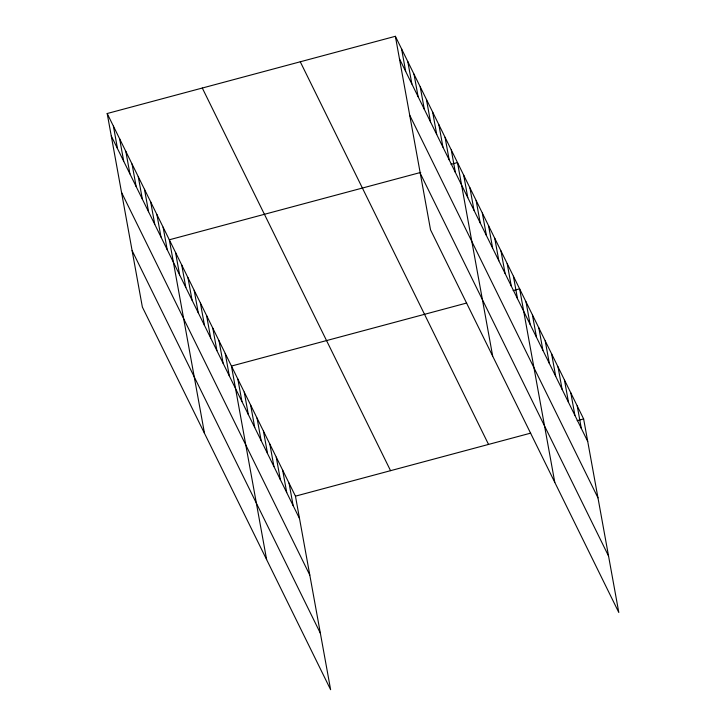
<?xml version="1.0" encoding="UTF-8"?>
<svg xmlns="http://www.w3.org/2000/svg" width="726" height="726" viewBox="0 0 726 726"><rect width="100%" height="100%" fill="white"/><g stroke="black" fill="none" stroke-linecap="round" stroke-linejoin="round"><path stroke-width="1.09" d="M107.194 113.519L295.455 496.157L330.629 689.7L142.369 307.062L107.194 113.519L395.371 36.3L583.631 418.938L618.806 612.481L430.545 229.843L395.371 36.3M420.753 172.416L169.321 239.789L204.496 433.331M451.009 164.312L457.498 162.57L492.673 356.112M466.673 303.032L231.449 366.058L266.623 559.601M513.137 290.582L519.625 288.839L554.791 482.382M295.455 496.157L530.679 433.132M577.143 420.681L583.631 418.938M399.454 58.761L587.706 441.399M409.718 115.216L597.97 497.855M420.281 173.387L608.542 556.025M300.274 61.783L488.534 444.421M202.3 88.037L390.552 470.675M111.278 135.98L299.539 518.618M121.541 192.435L309.793 575.074M132.114 250.597L320.366 633.244M577.224 405.934L581.308 428.385M570.827 392.92L574.91 415.381M564.429 379.916L568.512 402.367M558.031 366.902L562.106 389.363M551.624 353.889L555.708 376.349M545.226 340.884L549.31 363.345M538.828 327.871L542.903 350.331M532.421 314.866L536.505 337.318M526.023 301.853L530.107 324.313M513.409 276.216L517.493 298.676M507.193 263.592L511.276 286.044M500.985 250.96L505.069 273.421M494.769 238.337L498.853 260.788M488.562 225.704L492.645 248.165M482.345 213.081L486.429 235.542M476.138 200.449L480.213 222.909M469.922 187.825L474.005 210.286M463.714 175.202L467.789 197.654M451.282 149.946L455.365 172.407M445.074 137.314L449.158 159.774M438.858 124.691L442.942 147.151M432.651 112.067L436.725 134.519M426.434 99.435L430.518 121.895M420.227 86.811L424.302 109.263M414.011 74.179L418.094 96.64M407.794 61.556L411.878 84.016M401.587 48.923L405.671 71.384M289.057 483.144L293.132 505.605M282.65 470.139L286.734 492.6M276.252 457.126L280.336 479.587M269.854 444.121L273.929 466.573M263.447 431.108L267.531 453.568M257.049 418.103L261.133 440.555M250.651 405.09L254.735 427.55M244.245 392.076L248.328 414.537M237.847 379.072L241.93 401.532M225.232 353.435L229.316 375.896M219.025 340.803L223.1 363.263M212.809 328.179L216.892 350.64M206.601 315.556L210.676 338.007M200.385 302.923L204.469 325.384M194.169 290.3L198.252 312.752M187.961 277.668L192.045 300.128M181.745 265.044L185.829 287.505M175.538 252.412L179.612 274.873M163.114 227.165L167.189 249.617M156.898 214.533L160.981 236.994M150.681 201.91L154.765 224.361M144.474 189.277L148.558 211.738M138.258 176.654L142.341 199.115M132.05 164.022L136.125 186.482M125.834 151.398L129.918 173.859M119.627 138.775L123.701 161.226M113.41 126.142L117.494 148.603"/></g></svg>
